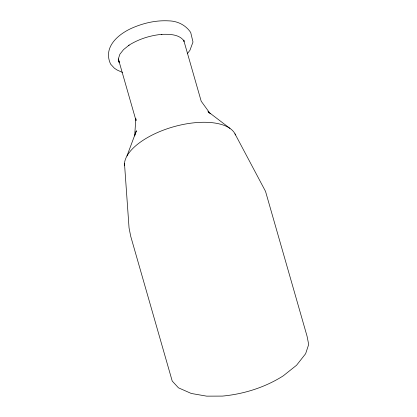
<?xml version="1.0" encoding="UTF-8"?>
<svg xmlns="http://www.w3.org/2000/svg" width="417" height="417" viewBox="0 0 417 417"><rect width="100%" height="100%" fill="white"/><g stroke="black" fill="none" stroke-linecap="round" stroke-linejoin="round"><path stroke-width="0.63" d="M126.966 155.963L136.375 130.792L134.649 135.999L135.838 118.746L136.177 120.445M187.541 53.36L189.907 50.363L192.993 42.018L190.699 32.458C185.628 25.01 177.449 20.944 168.442 20.85C155.557 20.167 142.729 23.227 131.032 28.518C117.318 34.908 102.978 47.653 110.604 64.109L114.367 68.19L116.953 69.926L122.379 72.412M229.918 128.353L207.958 111.6L209.271 113.023M184.132 41.048C179.065 34.048 169.354 34.158 161.561 34.34L161.947 34.324C150.188 35.44 138.647 39.068 128.644 45.406L129.108 45.14L123.547 49.602L119.903 54.215L118.428 58.667L119.215 62.659L118.235 59.224M210.324 113.825L201.197 101.216L183.694 40.178M234.964 133.821L265.52 191.34L307.053 336.191L308.689 344.473L305.625 353.72L296.555 365.256L283.232 375.863C264.983 387.44 243.919 394.049 222.464 396.093L206.676 396.15L191.304 393.476L178.46 387.826L172.226 381.07L130.693 236.22L129.056 227.937L124.485 163.448M118.339 58.943L135.916 120.242M183.944 40.413A34.324 15.528 -16 0 1 183.933 41.606M124.469 165.372A57.718 26.115 -16 0 1 174.645 126.481A57.718 26.115 -16 0 1 235.485 134.957"/></g></svg>
